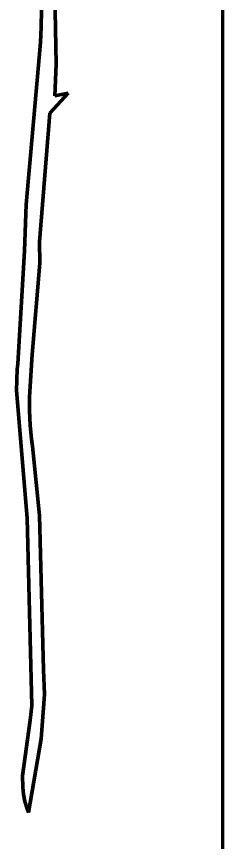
# Model space of a CAD drawing. Header units: millimetres. Extents: x 0 to 10.2, y 0 to 7.
# Drawn here: x 9.901 to 10.222, y 2.204 to 3.489 of the extents above; entities that cross this region are included whole.
import ezdxf

# ---------------------------------------------------------------- set-up
doc = ezdxf.new("R2010")
doc.units = ezdxf.units.MM
doc.layers.add('color#030303ff', color=7, linetype='CONTINUOUS', lineweight=100)
doc.layers.add('color#ffffffff', color=7, linetype='CONTINUOUS', lineweight=100)

msp = doc.modelspace()

# ---------------------------------------------------------------- linework, layer by layer
at = {"layer": 'color#030303ff'}
for p, q in [((9.9558, 3.8465), (9.963, 3.4149)), ((9.9396, 3.4723), (9.9411, 3.5392)), ((9.9387, 3.4482), (9.9396, 3.4723)), ((9.9161, 3.1964), (9.9387, 3.4482)), ((9.963, 3.4149), (9.9608, 3.3652)), ((9.9816, 3.3695), (9.9534, 3.3386)), ((9.9608, 3.3652), (9.9816, 3.3695)), ((9.9534, 3.3386), (9.9373, 3.1382)), ((9.9136, 3.1242), (9.9161, 3.1964)), ((9.9373, 3.1382), (9.9374, 3.1053)), ((9.9033, 2.9483), (9.9136, 3.1242)), ((9.9374, 3.1053), (9.9255, 2.9628)), ((9.9255, 2.9628), (9.9216, 2.8971)), ((9.9025, 2.94), (9.9033, 2.9483)), ((9.9013, 2.9068), (9.9025, 2.94)), ((9.9181, 2.7081), (9.9013, 2.9068)), ((9.9216, 2.8971), (9.9217, 2.8751)), ((9.9217, 2.8751), (9.9226, 2.8532)), ((9.9226, 2.8532), (9.9247, 2.8312)), ((9.9247, 2.8312), (9.9262, 2.8202)), ((9.9262, 2.8202), (9.937, 2.7126)), ((9.937, 2.7126), (9.9434, 2.4723)), ((9.925, 2.4164), (9.9181, 2.7081)), ((9.9434, 2.4723), (9.945, 2.4338)), ((9.945, 2.4338), (9.9397, 2.3647)), ((9.9225, 2.3937), (9.925, 2.4164)), ((9.9105, 2.3071), (9.9225, 2.3937)), ((9.9397, 2.3647), (9.9202, 2.2505)), ((9.9109, 2.2899), (9.9105, 2.3071)), ((9.9122, 2.2785), (9.9109, 2.2899)), ((9.9145, 2.2673), (9.9122, 2.2785)), ((9.918, 2.2561), (9.9145, 2.2673)), ((9.9202, 2.2505), (9.918, 2.2561))]:
    msp.add_line(p, q, dxfattribs=at)
at = {"layer": 'color#ffffffff'}
for p, q in [((10.2222, 7.0278), (10.2222, 0)), ((9.963, 3.4149), (9.9558, 3.8465)), ((9.9411, 3.5392), (9.9396, 3.4723)), ((9.9396, 3.4723), (9.9387, 3.4482)), ((9.9387, 3.4482), (9.9161, 3.1964)), ((9.9608, 3.3652), (9.963, 3.4149)), ((9.9534, 3.3386), (9.9816, 3.3695)), ((9.9816, 3.3695), (9.9608, 3.3652)), ((9.9373, 3.1382), (9.9534, 3.3386)), ((9.9161, 3.1964), (9.9136, 3.1242)), ((9.9374, 3.1053), (9.9373, 3.1382)), ((9.9136, 3.1242), (9.9033, 2.9483)), ((9.9255, 2.9628), (9.9374, 3.1053)), ((9.9216, 2.8971), (9.9255, 2.9628)), ((9.9033, 2.9483), (9.9025, 2.94)), ((9.9025, 2.94), (9.9013, 2.9068)), ((9.9013, 2.9068), (9.9181, 2.7081)), ((9.9217, 2.8751), (9.9216, 2.8971)), ((9.9226, 2.8532), (9.9217, 2.8751)), ((9.9247, 2.8312), (9.9226, 2.8532)), ((9.9262, 2.8202), (9.9247, 2.8312)), ((9.937, 2.7126), (9.9262, 2.8202)), ((9.9434, 2.4723), (9.937, 2.7126)), ((9.9181, 2.7081), (9.925, 2.4164)), ((9.945, 2.4338), (9.9434, 2.4723)), ((9.9397, 2.3647), (9.945, 2.4338)), ((9.925, 2.4164), (9.9225, 2.3937)), ((9.9225, 2.3937), (9.9105, 2.3071)), ((9.9202, 2.2505), (9.9397, 2.3647)), ((9.9105, 2.3071), (9.9109, 2.2899)), ((9.9109, 2.2899), (9.9122, 2.2785)), ((9.9122, 2.2785), (9.9145, 2.2673)), ((9.9145, 2.2673), (9.918, 2.2561)), ((9.918, 2.2561), (9.9202, 2.2505))]:
    msp.add_line(p, q, dxfattribs=at)

doc.saveas('drawing.dxf')
